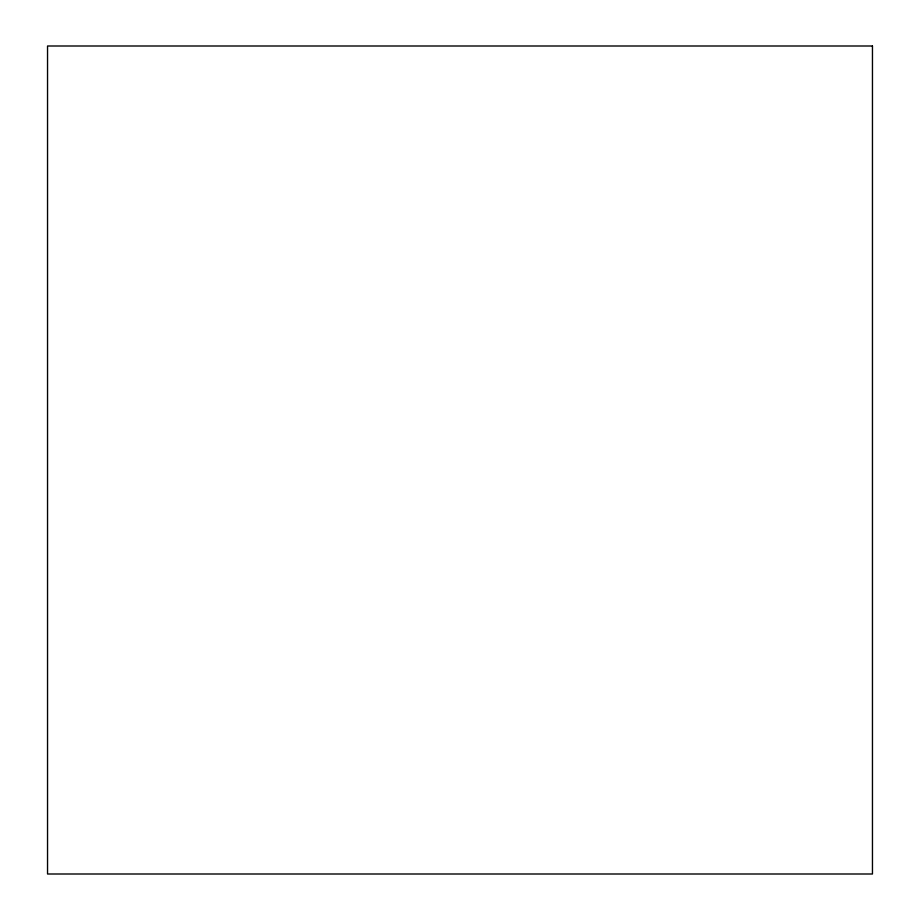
<?xml version="1.0" encoding="UTF-8"?>
<svg xmlns="http://www.w3.org/2000/svg" width="920" height="920" viewBox="0 0 920 920"><rect width="100%" height="100%" fill="white"/><g stroke="black" fill="none" stroke-linecap="round" stroke-linejoin="round"><path stroke-width="1.38" d="M872.459 46L47.541 46L47.541 874L872.459 874L872.459 46"/></g></svg>
